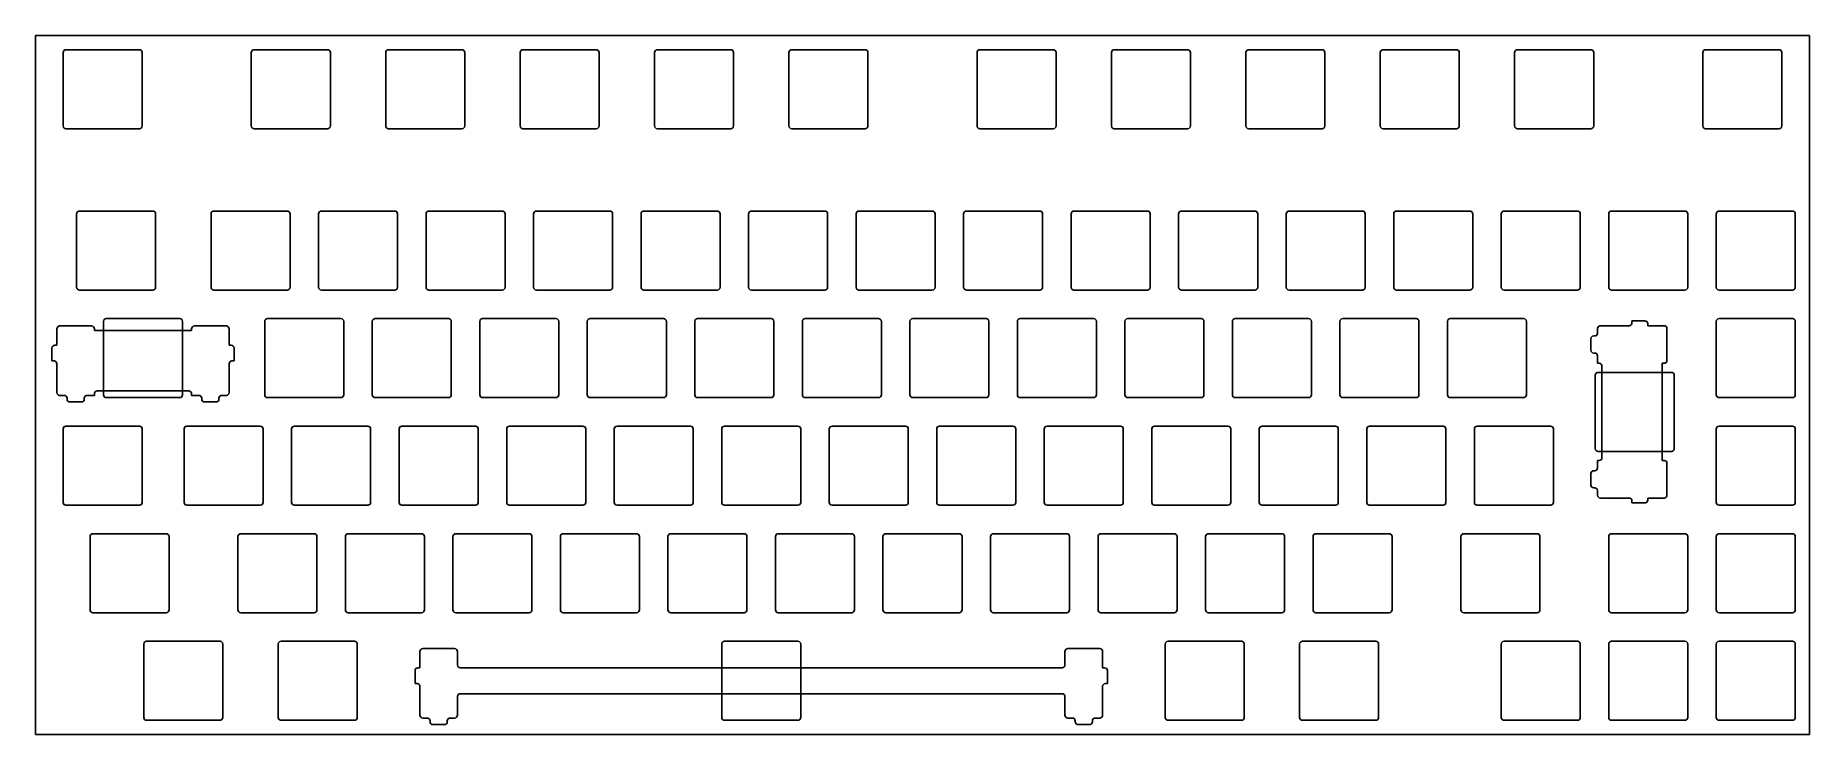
# Model space of a CAD drawing. Header units: millimetres. Extents: x 0 to 314, y -124 to 0.
import ezdxf

# ---------------------------------------------------------------- set-up
doc = ezdxf.new("R2010")
doc.units = ezdxf.units.MM

msp = doc.modelspace()

# ---------------------------------------------------------------- linework, layer by layer
for p, q in [((0, 0), (314.325, 0)), ((0, -123.825), (0, 0)), ((314.325, -123.825), (314.325, 0)), ((4.90625, -3.025), (4.90625, -16.025)), ((5.40625, -2.525), (18.40625, -2.525)), ((18.90625, -3.025), (18.90625, -16.025)), ((38.24375, -3.025), (38.24375, -16.025)), ((38.74375, -2.525), (51.74375, -2.525)), ((52.24375, -3.025), (52.24375, -16.025)), ((62.05625, -3.025), (62.05625, -16.025)), ((62.55625, -2.525), (75.55625, -2.525)), ((76.05625, -3.025), (76.05625, -16.025)), ((85.86875, -3.025), (85.86875, -16.025)), ((86.36875, -2.525), (99.36875, -2.525)), ((99.86875, -3.025), (99.86875, -16.025)), ((109.68125, -3.025), (109.68125, -16.025)), ((110.18125, -2.525), (123.18125, -2.525)), ((123.68125, -3.025), (123.68125, -16.025)), ((133.49375, -3.025), (133.49375, -16.025)), ((133.99375, -2.525), (146.99375, -2.525)), ((147.49375, -3.025), (147.49375, -16.025)), ((166.83125, -3.025), (166.83125, -16.025)), ((167.33125, -2.525), (180.33125, -2.525)), ((180.83125, -3.025), (180.83125, -16.025)), ((190.64375, -3.025), (190.64375, -16.025)), ((191.14375, -2.525), (204.14375, -2.525)), ((204.64375, -3.025), (204.64375, -16.025)), ((214.45625, -3.025), (214.45625, -16.025)), ((214.95625, -2.525), (227.95625, -2.525)), ((228.45625, -3.025), (228.45625, -16.025)), ((238.26875, -3.025), (238.26875, -16.025)), ((238.76875, -2.525), (251.76875, -2.525)), ((252.26875, -3.025), (252.26875, -16.025)), ((262.08125, -3.025), (262.08125, -16.025)), ((262.58125, -2.525), (275.58125, -2.525)), ((276.08125, -3.025), (276.08125, -16.025)), ((295.41875, -3.025), (295.41875, -16.025)), ((295.91875, -2.525), (308.91875, -2.525)), ((309.41875, -3.025), (309.41875, -16.025)), ((5.40625, -16.525), (18.40625, -16.525)), ((38.74375, -16.525), (51.74375, -16.525)), ((62.55625, -16.525), (75.55625, -16.525)), ((86.36875, -16.525), (99.36875, -16.525)), ((110.18125, -16.525), (123.18125, -16.525)), ((133.99375, -16.525), (146.99375, -16.525)), ((167.33125, -16.525), (180.33125, -16.525)), ((191.14375, -16.525), (204.14375, -16.525)), ((214.95625, -16.525), (227.95625, -16.525)), ((238.76875, -16.525), (251.76875, -16.525)), ((262.58125, -16.525), (275.58125, -16.525)), ((295.91875, -16.525), (308.91875, -16.525)), ((7.7875, -31.1), (20.7875, -31.1)), ((31.6, -31.1), (44.6, -31.1)), ((50.65, -31.1), (63.65, -31.1)), ((69.7, -31.1), (82.7, -31.1)), ((88.75, -31.1), (101.75, -31.1)), ((107.8, -31.1), (120.8, -31.1)), ((126.85, -31.1), (139.85, -31.1)), ((145.9, -31.1), (158.9, -31.1)), ((164.95, -31.1), (177.95, -31.1)), ((184, -31.1), (197, -31.1)), ((203.05, -31.1), (216.05, -31.1)), ((222.1, -31.1), (235.1, -31.1)), ((241.15, -31.1), (254.15, -31.1)), ((260.2, -31.1), (273.2, -31.1)), ((279.25, -31.1), (292.25, -31.1)), ((298.3, -31.1), (311.3, -31.1)), ((7.2875, -31.6), (7.2875, -44.6)), ((21.2875, -31.6), (21.2875, -44.6)), ((31.1, -31.6), (31.1, -44.6)), ((45.1, -31.6), (45.1, -44.6)), ((50.15, -31.6), (50.15, -44.6)), ((64.15, -31.6), (64.15, -44.6)), ((69.2, -31.6), (69.2, -44.6)), ((83.2, -31.6), (83.2, -44.6)), ((88.25, -31.6), (88.25, -44.6)), ((102.25, -31.6), (102.25, -44.6)), ((107.3, -31.6), (107.3, -44.6)), ((121.3, -31.6), (121.3, -44.6)), ((126.35, -31.6), (126.35, -44.6)), ((140.35, -31.6), (140.35, -44.6)), ((145.4, -31.6), (145.4, -44.6)), ((159.4, -31.6), (159.4, -44.6)), ((164.45, -31.6), (164.45, -44.6)), ((178.45, -31.6), (178.45, -44.6)), ((183.5, -31.6), (183.5, -44.6)), ((197.5, -31.6), (197.5, -44.6)), ((202.55, -31.6), (202.55, -44.6)), ((216.55, -31.6), (216.55, -44.6)), ((221.6, -31.6), (221.6, -44.6)), ((235.6, -31.6), (235.6, -44.6)), ((240.65, -31.6), (240.65, -44.6)), ((254.65, -31.6), (254.65, -44.6)), ((259.7, -31.6), (259.7, -44.6)), ((273.7, -31.6), (273.7, -44.6)), ((278.75, -31.6), (278.75, -44.6)), ((292.75, -31.6), (292.75, -44.6)), ((297.8, -31.6), (297.8, -44.6)), ((311.8, -31.6), (311.8, -44.6)), ((7.7875, -45.1), (20.7875, -45.1)), ((31.6, -45.1), (44.6, -45.1)), ((50.65, -45.1), (63.65, -45.1)), ((69.7, -45.1), (82.7, -45.1)), ((88.75, -45.1), (101.75, -45.1)), ((107.8, -45.1), (120.8, -45.1)), ((126.85, -45.1), (139.85, -45.1)), ((145.9, -45.1), (158.9, -45.1)), ((164.95, -45.1), (177.95, -45.1)), ((184, -45.1), (197, -45.1)), ((203.05, -45.1), (216.05, -45.1)), ((222.1, -45.1), (235.1, -45.1)), ((241.15, -45.1), (254.15, -45.1)), ((260.2, -45.1), (273.2, -45.1)), ((279.25, -45.1), (292.25, -45.1)), ((298.3, -45.1), (311.3, -45.1)), ((12.55, -50.15), (25.55, -50.15)), ((41.125, -50.15), (54.125, -50.15)), ((60.175, -50.15), (73.175, -50.15)), ((79.225, -50.15), (92.225, -50.15)), ((98.275, -50.15), (111.275, -50.15)), ((117.325, -50.15), (130.325, -50.15)), ((136.375, -50.15), (149.375, -50.15)), ((155.425, -50.15), (168.425, -50.15)), ((174.475, -50.15), (187.475, -50.15)), ((193.525, -50.15), (206.525, -50.15)), ((212.575, -50.15), (225.575, -50.15)), ((231.625, -50.15), (244.625, -50.15)), ((250.675, -50.15), (263.675, -50.15)), ((298.3, -50.15), (311.3, -50.15)), ((3.7846, -54.864), (3.7846, -51.9604)), ((4.2846, -51.4604), (9.9394, -51.4604)), ((10.4394, -51.9604), (10.4394, -52.2732)), ((10.4394, -52.2732), (19.05, -52.2732)), ((12.05, -50.65), (12.05, -63.65)), ((27.6606, -52.2732), (19.05, -52.2732)), ((26.05, -50.65), (26.05, -63.65)), ((27.6606, -51.9604), (27.6606, -52.2732)), ((33.8154, -51.4604), (28.1606, -51.4604)), ((34.3154, -54.864), (34.3154, -51.9604)), ((40.625, -50.65), (40.625, -63.65)), ((54.625, -50.65), (54.625, -63.65)), ((59.675, -50.65), (59.675, -63.65)), ((73.675, -50.65), (73.675, -63.65)), ((78.725, -50.65), (78.725, -63.65)), ((92.725, -50.65), (92.725, -63.65)), ((97.775, -50.65), (97.775, -63.65)), ((111.775, -50.65), (111.775, -63.65)), ((116.825, -50.65), (116.825, -63.65)), ((130.825, -50.65), (130.825, -63.65)), ((135.875, -50.65), (135.875, -63.65)), ((149.875, -50.65), (149.875, -63.65)), ((154.925, -50.65), (154.925, -63.65)), ((168.925, -50.65), (168.925, -63.65)), ((173.975, -50.65), (173.975, -63.65)), ((187.975, -50.65), (187.975, -63.65)), ((193.025, -50.65), (193.025, -63.65)), ((207.025, -50.65), (207.025, -63.65)), ((212.075, -50.65), (212.075, -63.65)), ((226.075, -50.65), (226.075, -63.65)), ((231.125, -50.65), (231.125, -63.65)), ((245.125, -50.65), (245.125, -63.65)), ((250.175, -50.65), (250.175, -63.65)), ((264.175, -50.65), (264.175, -63.65)), ((276.09635, -53.213), (276.26475, -53.213)), ((276.76475, -52.713), (276.76475, -51.9096)), ((277.26475, -51.4096), (282.36075, -51.4096)), ((282.86075, -50.9096), (282.86075, -50.546)), ((282.86075, -50.546), (285.15475, -50.546)), ((285.65475, -51.046), (285.65475, -51.4096)), ((285.65475, -51.4096), (288.55835, -51.4096)), ((289.05835, -51.9096), (289.05835, -57.5644)), ((297.8, -50.65), (297.8, -63.65)), ((311.8, -50.65), (311.8, -63.65)), ((2.921, -57.658), (2.921, -55.364)), ((3.421, -54.864), (3.7846, -54.864)), ((34.679, -54.864), (34.3154, -54.864)), ((35.179, -57.658), (35.179, -55.364)), ((275.59635, -55.761), (275.59635, -53.713)), ((276.26475, -56.261), (276.09635, -56.261)), ((3.2846, -57.658), (2.921, -57.658)), ((3.7846, -63.254), (3.7846, -58.158)), ((34.3154, -63.254), (34.3154, -58.158)), ((34.8154, -57.658), (35.179, -57.658)), ((276.76475, -58.0644), (276.76475, -56.761)), ((277.05215, -58.0644), (276.76475, -58.0644)), ((289.86875, -59.675), (276.86875, -59.675)), ((277.55215, -66.675), (277.55215, -58.5644)), ((288.55835, -58.0644), (288.24555, -58.0644)), ((288.24555, -58.0644), (288.24555, -66.675)), ((276.36875, -60.175), (276.36875, -73.175)), ((290.36875, -60.175), (290.36875, -73.175)), ((5.088, -63.754), (4.2846, -63.754)), ((5.588, -64.4224), (5.588, -64.254)), ((8.136, -64.9224), (6.088, -64.9224)), ((8.636, -64.254), (8.636, -64.4224)), ((10.4394, -63.754), (9.136, -63.754)), ((10.4394, -63.4666), (10.4394, -63.754)), ((19.05, -62.9666), (10.9394, -62.9666)), ((12.55, -64.15), (25.55, -64.15)), ((19.05, -62.9666), (27.1606, -62.9666)), ((27.6606, -63.4666), (27.6606, -63.754)), ((27.6606, -63.754), (28.964, -63.754)), ((29.464, -64.254), (29.464, -64.4224)), ((29.964, -64.9224), (32.012, -64.9224)), ((32.512, -64.4224), (32.512, -64.254)), ((33.012, -63.754), (33.8154, -63.754)), ((41.125, -64.15), (54.125, -64.15)), ((60.175, -64.15), (73.175, -64.15)), ((79.225, -64.15), (92.225, -64.15)), ((98.275, -64.15), (111.275, -64.15)), ((117.325, -64.15), (130.325, -64.15)), ((136.375, -64.15), (149.375, -64.15)), ((155.425, -64.15), (168.425, -64.15)), ((174.475, -64.15), (187.475, -64.15)), ((193.525, -64.15), (206.525, -64.15)), ((212.575, -64.15), (225.575, -64.15)), ((231.625, -64.15), (244.625, -64.15)), ((250.675, -64.15), (263.675, -64.15)), ((298.3, -64.15), (311.3, -64.15)), ((277.55215, -66.675), (277.55215, -74.7856)), ((288.24555, -75.2856), (288.24555, -66.675)), ((4.90625, -69.7), (4.90625, -82.7)), ((5.40625, -69.2), (18.40625, -69.2)), ((18.90625, -69.7), (18.90625, -82.7)), ((26.3375, -69.7), (26.3375, -82.7)), ((26.8375, -69.2), (39.8375, -69.2)), ((40.3375, -69.7), (40.3375, -82.7)), ((45.3875, -69.7), (45.3875, -82.7)), ((45.8875, -69.2), (58.8875, -69.2)), ((59.3875, -69.7), (59.3875, -82.7)), ((64.4375, -69.7), (64.4375, -82.7)), ((64.9375, -69.2), (77.9375, -69.2)), ((78.4375, -69.7), (78.4375, -82.7)), ((83.4875, -69.7), (83.4875, -82.7)), ((83.9875, -69.2), (96.9875, -69.2)), ((97.4875, -69.7), (97.4875, -82.7)), ((102.5375, -69.7), (102.5375, -82.7)), ((103.0375, -69.2), (116.0375, -69.2)), ((116.5375, -69.7), (116.5375, -82.7)), ((121.5875, -69.7), (121.5875, -82.7)), ((122.0875, -69.2), (135.0875, -69.2)), ((135.5875, -69.7), (135.5875, -82.7)), ((140.6375, -69.7), (140.6375, -82.7)), ((141.1375, -69.2), (154.1375, -69.2)), ((154.6375, -69.7), (154.6375, -82.7)), ((159.6875, -69.7), (159.6875, -82.7)), ((160.1875, -69.2), (173.1875, -69.2)), ((173.6875, -69.7), (173.6875, -82.7)), ((178.7375, -69.7), (178.7375, -82.7)), ((179.2375, -69.2), (192.2375, -69.2)), ((192.7375, -69.7), (192.7375, -82.7)), ((197.7875, -69.7), (197.7875, -82.7)), ((198.2875, -69.2), (211.2875, -69.2)), ((211.7875, -69.7), (211.7875, -82.7)), ((216.8375, -69.7), (216.8375, -82.7)), ((217.3375, -69.2), (230.3375, -69.2)), ((230.8375, -69.7), (230.8375, -82.7)), ((235.8875, -69.7), (235.8875, -82.7)), ((236.3875, -69.2), (249.3875, -69.2)), ((249.8875, -69.7), (249.8875, -82.7)), ((254.9375, -69.7), (254.9375, -82.7)), ((255.4375, -69.2), (268.4375, -69.2)), ((268.9375, -69.7), (268.9375, -82.7)), ((297.8, -69.7), (297.8, -82.7)), ((298.3, -69.2), (311.3, -69.2)), ((311.8, -69.7), (311.8, -82.7)), ((277.05215, -75.2856), (276.76475, -75.2856)), ((276.76475, -75.2856), (276.76475, -76.589)), ((289.86875, -73.675), (276.86875, -73.675)), ((288.55835, -75.2856), (288.24555, -75.2856)), ((275.59635, -77.589), (275.59635, -79.637)), ((276.26475, -77.089), (276.09635, -77.089)), ((289.05835, -81.4404), (289.05835, -75.7856)), ((276.09635, -80.137), (276.26475, -80.137)), ((276.76475, -80.637), (276.76475, -81.4404)), ((5.40625, -83.2), (18.40625, -83.2)), ((26.8375, -83.2), (39.8375, -83.2)), ((45.8875, -83.2), (58.8875, -83.2)), ((64.9375, -83.2), (77.9375, -83.2)), ((83.9875, -83.2), (96.9875, -83.2)), ((103.0375, -83.2), (116.0375, -83.2)), ((122.0875, -83.2), (135.0875, -83.2)), ((141.1375, -83.2), (154.1375, -83.2)), ((160.1875, -83.2), (173.1875, -83.2)), ((179.2375, -83.2), (192.2375, -83.2)), ((198.2875, -83.2), (211.2875, -83.2)), ((217.3375, -83.2), (230.3375, -83.2)), ((236.3875, -83.2), (249.3875, -83.2)), ((255.4375, -83.2), (268.4375, -83.2)), ((277.26475, -81.9404), (282.36075, -81.9404)), ((282.86075, -82.4404), (282.86075, -82.804)), ((282.86075, -82.804), (285.15475, -82.804)), ((285.65475, -82.304), (285.65475, -81.9404)), ((285.65475, -81.9404), (288.55835, -81.9404)), ((298.3, -83.2), (311.3, -83.2)), ((9.66875, -88.75), (9.66875, -101.75)), ((10.16875, -88.25), (23.16875, -88.25)), ((23.66875, -88.75), (23.66875, -101.75)), ((35.8625, -88.75), (35.8625, -101.75)), ((36.3625, -88.25), (49.3625, -88.25)), ((49.8625, -88.75), (49.8625, -101.75)), ((54.9125, -88.75), (54.9125, -101.75)), ((55.4125, -88.25), (68.4125, -88.25)), ((68.9125, -88.75), (68.9125, -101.75)), ((73.9625, -88.75), (73.9625, -101.75)), ((74.4625, -88.25), (87.4625, -88.25)), ((87.9625, -88.75), (87.9625, -101.75)), ((93.0125, -88.75), (93.0125, -101.75)), ((93.5125, -88.25), (106.5125, -88.25)), ((107.0125, -88.75), (107.0125, -101.75)), ((112.0625, -88.75), (112.0625, -101.75)), ((112.5625, -88.25), (125.5625, -88.25)), ((126.0625, -88.75), (126.0625, -101.75)), ((131.1125, -88.75), (131.1125, -101.75)), ((131.6125, -88.25), (144.6125, -88.25)), ((145.1125, -88.75), (145.1125, -101.75)), ((150.1625, -88.75), (150.1625, -101.75)), ((150.6625, -88.25), (163.6625, -88.25)), ((164.1625, -88.75), (164.1625, -101.75)), ((169.2125, -88.75), (169.2125, -101.75)), ((169.7125, -88.25), (182.7125, -88.25)), ((183.2125, -88.75), (183.2125, -101.75)), ((188.2625, -88.75), (188.2625, -101.75)), ((188.7625, -88.25), (201.7625, -88.25)), ((202.2625, -88.75), (202.2625, -101.75)), ((207.3125, -88.75), (207.3125, -101.75)), ((207.8125, -88.25), (220.8125, -88.25)), ((221.3125, -88.75), (221.3125, -101.75)), ((226.3625, -88.75), (226.3625, -101.75)), ((226.8625, -88.25), (239.8625, -88.25)), ((240.3625, -88.75), (240.3625, -101.75)), ((252.55625, -88.75), (252.55625, -101.75)), ((253.05625, -88.25), (266.05625, -88.25)), ((266.55625, -88.75), (266.55625, -101.75)), ((278.75, -88.75), (278.75, -101.75)), ((279.25, -88.25), (292.25, -88.25)), ((292.75, -88.75), (292.75, -101.75)), ((297.8, -88.75), (297.8, -101.75)), ((298.3, -88.25), (311.3, -88.25)), ((311.8, -88.75), (311.8, -101.75)), ((10.16875, -102.25), (23.16875, -102.25)), ((36.3625, -102.25), (49.3625, -102.25)), ((55.4125, -102.25), (68.4125, -102.25)), ((74.4625, -102.25), (87.4625, -102.25)), ((93.5125, -102.25), (106.5125, -102.25)), ((112.5625, -102.25), (125.5625, -102.25)), ((131.6125, -102.25), (144.6125, -102.25)), ((150.6625, -102.25), (163.6625, -102.25)), ((169.7125, -102.25), (182.7125, -102.25)), ((188.7625, -102.25), (201.7625, -102.25)), ((207.8125, -102.25), (220.8125, -102.25)), ((226.8625, -102.25), (239.8625, -102.25)), ((253.05625, -102.25), (266.05625, -102.25)), ((279.25, -102.25), (292.25, -102.25)), ((298.3, -102.25), (311.3, -102.25)), ((19.19375, -107.8), (19.19375, -120.8)), ((19.69375, -107.3), (32.69375, -107.3)), ((33.19375, -107.8), (33.19375, -120.8)), ((43.00625, -107.8), (43.00625, -120.8)), ((43.50625, -107.3), (56.50625, -107.3)), ((57.00625, -107.8), (57.00625, -120.8)), ((68.1101, -112.014), (68.1101, -109.1104)), ((68.6101, -108.6104), (74.2649, -108.6104)), ((74.7649, -109.1104), (74.7649, -111.5)), ((121.5875, -107.8), (121.5875, -120.8)), ((122.0875, -107.3), (135.0875, -107.3)), ((135.5875, -107.8), (135.5875, -120.8)), ((182.4101, -109.1104), (182.4101, -111.5)), ((188.5649, -108.6104), (182.9101, -108.6104)), ((189.0649, -112.014), (189.0649, -109.1104)), ((200.16875, -107.8), (200.16875, -120.8)), ((200.66875, -107.3), (213.66875, -107.3)), ((214.16875, -107.8), (214.16875, -120.8)), ((223.98125, -107.8), (223.98125, -120.8)), ((224.48125, -107.3), (237.48125, -107.3)), ((237.98125, -107.8), (237.98125, -120.8)), ((259.7, -107.8), (259.7, -120.8)), ((260.2, -107.3), (273.2, -107.3)), ((273.7, -107.8), (273.7, -120.8)), ((278.75, -107.8), (278.75, -120.8)), ((279.25, -107.3), (292.25, -107.3)), ((292.75, -107.8), (292.75, -120.8)), ((297.8, -107.8), (297.8, -120.8)), ((298.3, -107.3), (311.3, -107.3)), ((311.8, -107.8), (311.8, -120.8)), ((67.2465, -114.808), (67.2465, -112.514)), ((67.7465, -112.014), (68.1101, -112.014)), ((75.2649, -112), (128.5875, -112)), ((181.9101, -112), (128.5875, -112)), ((189.4285, -112.014), (189.0649, -112.014)), ((189.9285, -114.808), (189.9285, -112.514)), ((67.6101, -114.808), (67.2465, -114.808)), ((68.1101, -120.404), (68.1101, -115.308)), ((189.0649, -120.404), (189.0649, -115.308)), ((189.5649, -114.808), (189.9285, -114.808)), ((74.7649, -117.1), (74.7649, -120.404)), ((128.5875, -116.6), (75.2649, -116.6)), ((128.5875, -116.6), (181.9101, -116.6)), ((182.4101, -117.1), (182.4101, -120.404)), ((19.69375, -121.3), (32.69375, -121.3)), ((43.50625, -121.3), (56.50625, -121.3)), ((69.4135, -120.904), (68.6101, -120.904)), ((69.9135, -121.5724), (69.9135, -121.404)), ((72.4615, -122.0724), (70.4135, -122.0724)), ((72.9615, -121.404), (72.9615, -121.5724)), ((74.2649, -120.904), (73.4615, -120.904)), ((122.0875, -121.3), (135.0875, -121.3)), ((182.9101, -120.904), (183.7135, -120.904)), ((184.2135, -121.404), (184.2135, -121.5724)), ((184.7135, -122.0724), (186.7615, -122.0724)), ((187.2615, -121.5724), (187.2615, -121.404)), ((187.7615, -120.904), (188.5649, -120.904)), ((200.66875, -121.3), (213.66875, -121.3)), ((224.48125, -121.3), (237.48125, -121.3)), ((260.2, -121.3), (273.2, -121.3)), ((279.25, -121.3), (292.25, -121.3)), ((298.3, -121.3), (311.3, -121.3)), ((0, -123.825), (314.325, -123.825))]:
    msp.add_line(p, q)
for centre, start, end in [((5.40625, -3.025), 90, 180), ((18.40625, -3.025), 0, 90), ((38.74375, -3.025), 90, 180), ((51.74375, -3.025), 0, 90), ((62.55625, -3.025), 90, 180), ((75.55625, -3.025), 0, 90), ((86.36875, -3.025), 90, 180), ((99.36875, -3.025), 0, 90), ((110.18125, -3.025), 90, 180), ((123.18125, -3.025), 0, 90), ((133.99375, -3.025), 90, 180), ((146.99375, -3.025), 0, 90), ((167.33125, -3.025), 90, 180), ((180.33125, -3.025), 0, 90), ((191.14375, -3.025), 90, 180), ((204.14375, -3.025), 0, 90), ((214.95625, -3.025), 90, 180), ((227.95625, -3.025), 0, 90), ((238.76875, -3.025), 90, 180), ((251.76875, -3.025), 0, 90), ((262.58125, -3.025), 90, 180), ((275.58125, -3.025), 0, 90), ((295.91875, -3.025), 90, 180), ((308.91875, -3.025), 0, 90), ((5.40625, -16.025), 180, 270), ((18.40625, -16.025), 270, 0), ((38.74375, -16.025), 180, 270), ((51.74375, -16.025), 270, 0), ((62.55625, -16.025), 180, 270), ((75.55625, -16.025), 270, 0), ((86.36875, -16.025), 180, 270), ((99.36875, -16.025), 270, 0), ((110.18125, -16.025), 180, 270), ((123.18125, -16.025), 270, 0), ((133.99375, -16.025), 180, 270), ((146.99375, -16.025), 270, 0), ((167.33125, -16.025), 180, 270), ((180.33125, -16.025), 270, 0), ((191.14375, -16.025), 180, 270), ((204.14375, -16.025), 270, 0), ((214.95625, -16.025), 180, 270), ((227.95625, -16.025), 270, 0), ((238.76875, -16.025), 180, 270), ((251.76875, -16.025), 270, 0), ((262.58125, -16.025), 180, 270), ((275.58125, -16.025), 270, 0), ((295.91875, -16.025), 180, 270), ((308.91875, -16.025), 270, 0), ((7.7875, -31.6), 90, 180), ((20.7875, -31.6), 0, 90), ((31.6, -31.6), 90, 180), ((44.6, -31.6), 0, 90), ((50.65, -31.6), 90, 180), ((63.65, -31.6), 0, 90), ((69.7, -31.6), 90, 180), ((82.7, -31.6), 0, 90), ((88.75, -31.6), 90, 180), ((101.75, -31.6), 0, 90), ((107.8, -31.6), 90, 180), ((120.8, -31.6), 0, 90), ((126.85, -31.6), 90, 180), ((139.85, -31.6), 0, 90), ((145.9, -31.6), 90, 180), ((158.9, -31.6), 0, 90), ((164.95, -31.6), 90, 180), ((177.95, -31.6), 0, 90), ((184, -31.6), 90, 180), ((197, -31.6), 0, 90), ((203.05, -31.6), 90, 180), ((216.05, -31.6), 0, 90), ((222.1, -31.6), 90, 180), ((235.1, -31.6), 0, 90), ((241.15, -31.6), 90, 180), ((254.15, -31.6), 0, 90), ((260.2, -31.6), 90, 180), ((273.2, -31.6), 0, 90), ((279.25, -31.6), 90, 180), ((292.25, -31.6), 0, 90), ((298.3, -31.6), 90, 180), ((311.3, -31.6), 0, 90), ((7.7875, -44.6), 180, 270), ((20.7875, -44.6), 270, 0), ((31.6, -44.6), 180, 270), ((44.6, -44.6), 270, 0), ((50.65, -44.6), 180, 270), ((63.65, -44.6), 270, 0), ((69.7, -44.6), 180, 270), ((82.7, -44.6), 270, 0), ((88.75, -44.6), 180, 270), ((101.75, -44.6), 270, 0), ((107.8, -44.6), 180, 270), ((120.8, -44.6), 270, 0), ((126.85, -44.6), 180, 270), ((139.85, -44.6), 270, 0), ((145.9, -44.6), 180, 270), ((158.9, -44.6), 270, 0), ((164.95, -44.6), 180, 270), ((177.95, -44.6), 270, 0), ((184, -44.6), 180, 270), ((197, -44.6), 270, 0), ((203.05, -44.6), 180, 270), ((216.05, -44.6), 270, 0), ((222.1, -44.6), 180, 270), ((235.1, -44.6), 270, 0), ((241.15, -44.6), 180, 270), ((254.15, -44.6), 270, 0), ((260.2, -44.6), 180, 270), ((273.2, -44.6), 270, 0), ((279.25, -44.6), 180, 270), ((292.25, -44.6), 270, 0), ((298.3, -44.6), 180, 270), ((311.3, -44.6), 270, 0), ((12.55, -50.65), 90, 180), ((25.55, -50.65), 0, 90), ((41.125, -50.65), 90, 180), ((54.125, -50.65), 0, 90), ((60.175, -50.65), 90, 180), ((73.175, -50.65), 0, 90), ((79.225, -50.65), 90, 180), ((92.225, -50.65), 0, 90), ((98.275, -50.65), 90, 180), ((111.275, -50.65), 0, 90), ((117.325, -50.65), 90, 180), ((130.325, -50.65), 0, 90), ((136.375, -50.65), 90, 180), ((149.375, -50.65), 0, 90), ((155.425, -50.65), 90, 180), ((168.425, -50.65), 0, 90), ((174.475, -50.65), 90, 180), ((187.475, -50.65), 0, 90), ((193.525, -50.65), 90, 180), ((206.525, -50.65), 0, 90), ((212.575, -50.65), 90, 180), ((225.575, -50.65), 0, 90), ((231.625, -50.65), 90, 180), ((244.625, -50.65), 0, 90), ((250.675, -50.65), 90, 180), ((263.675, -50.65), 0, 90), ((298.3, -50.65), 90, 180), ((311.3, -50.65), 0, 90), ((4.2846, -51.9604), 90, 180), ((9.9394, -51.9604), 0, 90), ((28.1606, -51.9604), 90, 180), ((33.8154, -51.9604), 0, 90), ((276.09635, -53.713), 90, 180), ((276.26475, -52.713), 270, 0), ((277.26475, -51.9096), 90, 180), ((282.36075, -50.9096), 270, 0), ((285.15475, -51.046), 0, 90), ((288.55835, -51.9096), 0, 90), ((3.421, -55.364), 90, 180), ((34.679, -55.364), 0, 90), ((276.09635, -55.761), 180, 270), ((276.26475, -56.761), 0, 90), ((3.2846, -58.158), 0, 90), ((34.8154, -58.158), 90, 180), ((276.86875, -60.175), 90, 180), ((277.05215, -58.5644), 0, 90), ((288.55835, -57.5644), 270, 0), ((289.86875, -60.175), 0, 90), ((4.2846, -63.254), 180, 270), ((5.088, -64.254), 0, 90), ((6.088, -64.4224), 180, 270), ((8.136, -64.4224), 270, 0), ((9.136, -64.254), 90, 180), ((10.9394, -63.4666), 90, 180), ((12.55, -63.65), 180, 270), ((25.55, -63.65), 270, 0), ((27.1606, -63.4666), 0, 90), ((28.964, -64.254), 0, 90), ((29.964, -64.4224), 180, 270), ((32.012, -64.4224), 270, 0), ((33.012, -64.254), 90, 180), ((33.8154, -63.254), 270, 0), ((41.125, -63.65), 180, 270), ((54.125, -63.65), 270, 0), ((60.175, -63.65), 180, 270), ((73.175, -63.65), 270, 0), ((79.225, -63.65), 180, 270), ((92.225, -63.65), 270, 0), ((98.275, -63.65), 180, 270), ((111.275, -63.65), 270, 0), ((117.325, -63.65), 180, 270), ((130.325, -63.65), 270, 0), ((136.375, -63.65), 180, 270), ((149.375, -63.65), 270, 0), ((155.425, -63.65), 180, 270), ((168.425, -63.65), 270, 0), ((174.475, -63.65), 180, 270), ((187.475, -63.65), 270, 0), ((193.525, -63.65), 180, 270), ((206.525, -63.65), 270, 0), ((212.575, -63.65), 180, 270), ((225.575, -63.65), 270, 0), ((231.625, -63.65), 180, 270), ((244.625, -63.65), 270, 0), ((250.675, -63.65), 180, 270), ((263.675, -63.65), 270, 0), ((298.3, -63.65), 180, 270), ((311.3, -63.65), 270, 0), ((5.40625, -69.7), 90, 180), ((18.40625, -69.7), 0, 90), ((26.8375, -69.7), 90, 180), ((39.8375, -69.7), 0, 90), ((45.8875, -69.7), 90, 180), ((58.8875, -69.7), 0, 90), ((64.9375, -69.7), 90, 180), ((77.9375, -69.7), 0, 90), ((83.9875, -69.7), 90, 180), ((96.9875, -69.7), 0, 90), ((103.0375, -69.7), 90, 180), ((116.0375, -69.7), 0, 90), ((122.0875, -69.7), 90, 180), ((135.0875, -69.7), 0, 90), ((141.1375, -69.7), 90, 180), ((154.1375, -69.7), 0, 90), ((160.1875, -69.7), 90, 180), ((173.1875, -69.7), 0, 90), ((179.2375, -69.7), 90, 180), ((192.2375, -69.7), 0, 90), ((198.2875, -69.7), 90, 180), ((211.2875, -69.7), 0, 90), ((217.3375, -69.7), 90, 180), ((230.3375, -69.7), 0, 90), ((236.3875, -69.7), 90, 180), ((249.3875, -69.7), 0, 90), ((255.4375, -69.7), 90, 180), ((268.4375, -69.7), 0, 90), ((298.3, -69.7), 90, 180), ((311.3, -69.7), 0, 90), ((276.86875, -73.175), 180, 270), ((277.05215, -74.7856), 270, 0), ((288.55835, -75.7856), 0, 90), ((289.86875, -73.175), 270, 0), ((276.09635, -77.589), 90, 180), ((276.26475, -76.589), 270, 0), ((276.09635, -79.637), 180, 270), ((276.26475, -80.637), 0, 90), ((277.26475, -81.4404), 180, 270), ((288.55835, -81.4404), 270, 0), ((5.40625, -82.7), 180, 270), ((18.40625, -82.7), 270, 0), ((26.8375, -82.7), 180, 270), ((39.8375, -82.7), 270, 0), ((45.8875, -82.7), 180, 270), ((58.8875, -82.7), 270, 0), ((64.9375, -82.7), 180, 270), ((77.9375, -82.7), 270, 0), ((83.9875, -82.7), 180, 270), ((96.9875, -82.7), 270, 0), ((103.0375, -82.7), 180, 270), ((116.0375, -82.7), 270, 0), ((122.0875, -82.7), 180, 270), ((135.0875, -82.7), 270, 0), ((141.1375, -82.7), 180, 270), ((154.1375, -82.7), 270, 0), ((160.1875, -82.7), 180, 270), ((173.1875, -82.7), 270, 0), ((179.2375, -82.7), 180, 270), ((192.2375, -82.7), 270, 0), ((198.2875, -82.7), 180, 270), ((211.2875, -82.7), 270, 0), ((217.3375, -82.7), 180, 270), ((230.3375, -82.7), 270, 0), ((236.3875, -82.7), 180, 270), ((249.3875, -82.7), 270, 0), ((255.4375, -82.7), 180, 270), ((268.4375, -82.7), 270, 0), ((282.36075, -82.4404), 0, 90), ((285.15475, -82.304), 270, 0), ((298.3, -82.7), 180, 270), ((311.3, -82.7), 270, 0), ((10.16875, -88.75), 90, 180), ((23.16875, -88.75), 0, 90), ((36.3625, -88.75), 90, 180), ((49.3625, -88.75), 0, 90), ((55.4125, -88.75), 90, 180), ((68.4125, -88.75), 0, 90), ((74.4625, -88.75), 90, 180), ((87.4625, -88.75), 0, 90), ((93.5125, -88.75), 90, 180), ((106.5125, -88.75), 0, 90), ((112.5625, -88.75), 90, 180), ((125.5625, -88.75), 0, 90), ((131.6125, -88.75), 90, 180), ((144.6125, -88.75), 0, 90), ((150.6625, -88.75), 90, 180), ((163.6625, -88.75), 0, 90), ((169.7125, -88.75), 90, 180), ((182.7125, -88.75), 0, 90), ((188.7625, -88.75), 90, 180), ((201.7625, -88.75), 0, 90), ((207.8125, -88.75), 90, 180), ((220.8125, -88.75), 0, 90), ((226.8625, -88.75), 90, 180), ((239.8625, -88.75), 0, 90), ((253.05625, -88.75), 90, 180), ((266.05625, -88.75), 0, 90), ((279.25, -88.75), 90, 180), ((292.25, -88.75), 0, 90), ((298.3, -88.75), 90, 180), ((311.3, -88.75), 0, 90), ((10.16875, -101.75), 180, 270), ((23.16875, -101.75), 270, 0), ((36.3625, -101.75), 180, 270), ((49.3625, -101.75), 270, 0), ((55.4125, -101.75), 180, 270), ((68.4125, -101.75), 270, 0), ((74.4625, -101.75), 180, 270), ((87.4625, -101.75), 270, 0), ((93.5125, -101.75), 180, 270), ((106.5125, -101.75), 270, 0), ((112.5625, -101.75), 180, 270), ((125.5625, -101.75), 270, 0), ((131.6125, -101.75), 180, 270), ((144.6125, -101.75), 270, 0), ((150.6625, -101.75), 180, 270), ((163.6625, -101.75), 270, 0), ((169.7125, -101.75), 180, 270), ((182.7125, -101.75), 270, 0), ((188.7625, -101.75), 180, 270), ((201.7625, -101.75), 270, 0), ((207.8125, -101.75), 180, 270), ((220.8125, -101.75), 270, 0), ((226.8625, -101.75), 180, 270), ((239.8625, -101.75), 270, 0), ((253.05625, -101.75), 180, 270), ((266.05625, -101.75), 270, 0), ((279.25, -101.75), 180, 270), ((292.25, -101.75), 270, 0), ((298.3, -101.75), 180, 270), ((311.3, -101.75), 270, 0), ((19.69375, -107.8), 90, 180), ((32.69375, -107.8), 0, 90), ((43.50625, -107.8), 90, 180), ((56.50625, -107.8), 0, 90), ((68.6101, -109.1104), 90, 180), ((74.2649, -109.1104), 0, 90), ((122.0875, -107.8), 90, 180), ((135.0875, -107.8), 0, 90), ((182.9101, -109.1104), 90, 180), ((188.5649, -109.1104), 0, 90), ((200.66875, -107.8), 90, 180), ((213.66875, -107.8), 0, 90), ((224.48125, -107.8), 90, 180), ((237.48125, -107.8), 0, 90), ((260.2, -107.8), 90, 180), ((273.2, -107.8), 0, 90), ((279.25, -107.8), 90, 180), ((292.25, -107.8), 0, 90), ((298.3, -107.8), 90, 180), ((311.3, -107.8), 0, 90), ((67.7465, -112.514), 90, 180), ((75.2649, -111.5), 180, 270), ((181.9101, -111.5), 270, 0), ((189.4285, -112.514), 0, 90), ((67.6101, -115.308), 0, 90), ((189.5649, -115.308), 90, 180), ((75.2649, -117.1), 90, 180), ((181.9101, -117.1), 0, 90), ((19.69375, -120.8), 180, 270), ((32.69375, -120.8), 270, 0), ((43.50625, -120.8), 180, 270), ((56.50625, -120.8), 270, 0), ((68.6101, -120.404), 180, 270), ((69.4135, -121.404), 0, 90), ((70.4135, -121.5724), 180, 270), ((72.4615, -121.5724), 270, 0), ((73.4615, -121.404), 90, 180), ((74.2649, -120.404), 270, 0), ((122.0875, -120.8), 180, 270), ((135.0875, -120.8), 270, 0), ((182.9101, -120.404), 180, 270), ((183.7135, -121.404), 0, 90), ((184.7135, -121.5724), 180, 270), ((186.7615, -121.5724), 270, 0), ((187.7615, -121.404), 90, 180), ((188.5649, -120.404), 270, 0), ((200.66875, -120.8), 180, 270), ((213.66875, -120.8), 270, 0), ((224.48125, -120.8), 180, 270), ((237.48125, -120.8), 270, 0), ((260.2, -120.8), 180, 270), ((273.2, -120.8), 270, 0), ((279.25, -120.8), 180, 270), ((292.25, -120.8), 270, 0), ((298.3, -120.8), 180, 270), ((311.3, -120.8), 270, 0)]:
    msp.add_arc(centre, 0.5, start, end)

doc.saveas('drawing.dxf')
